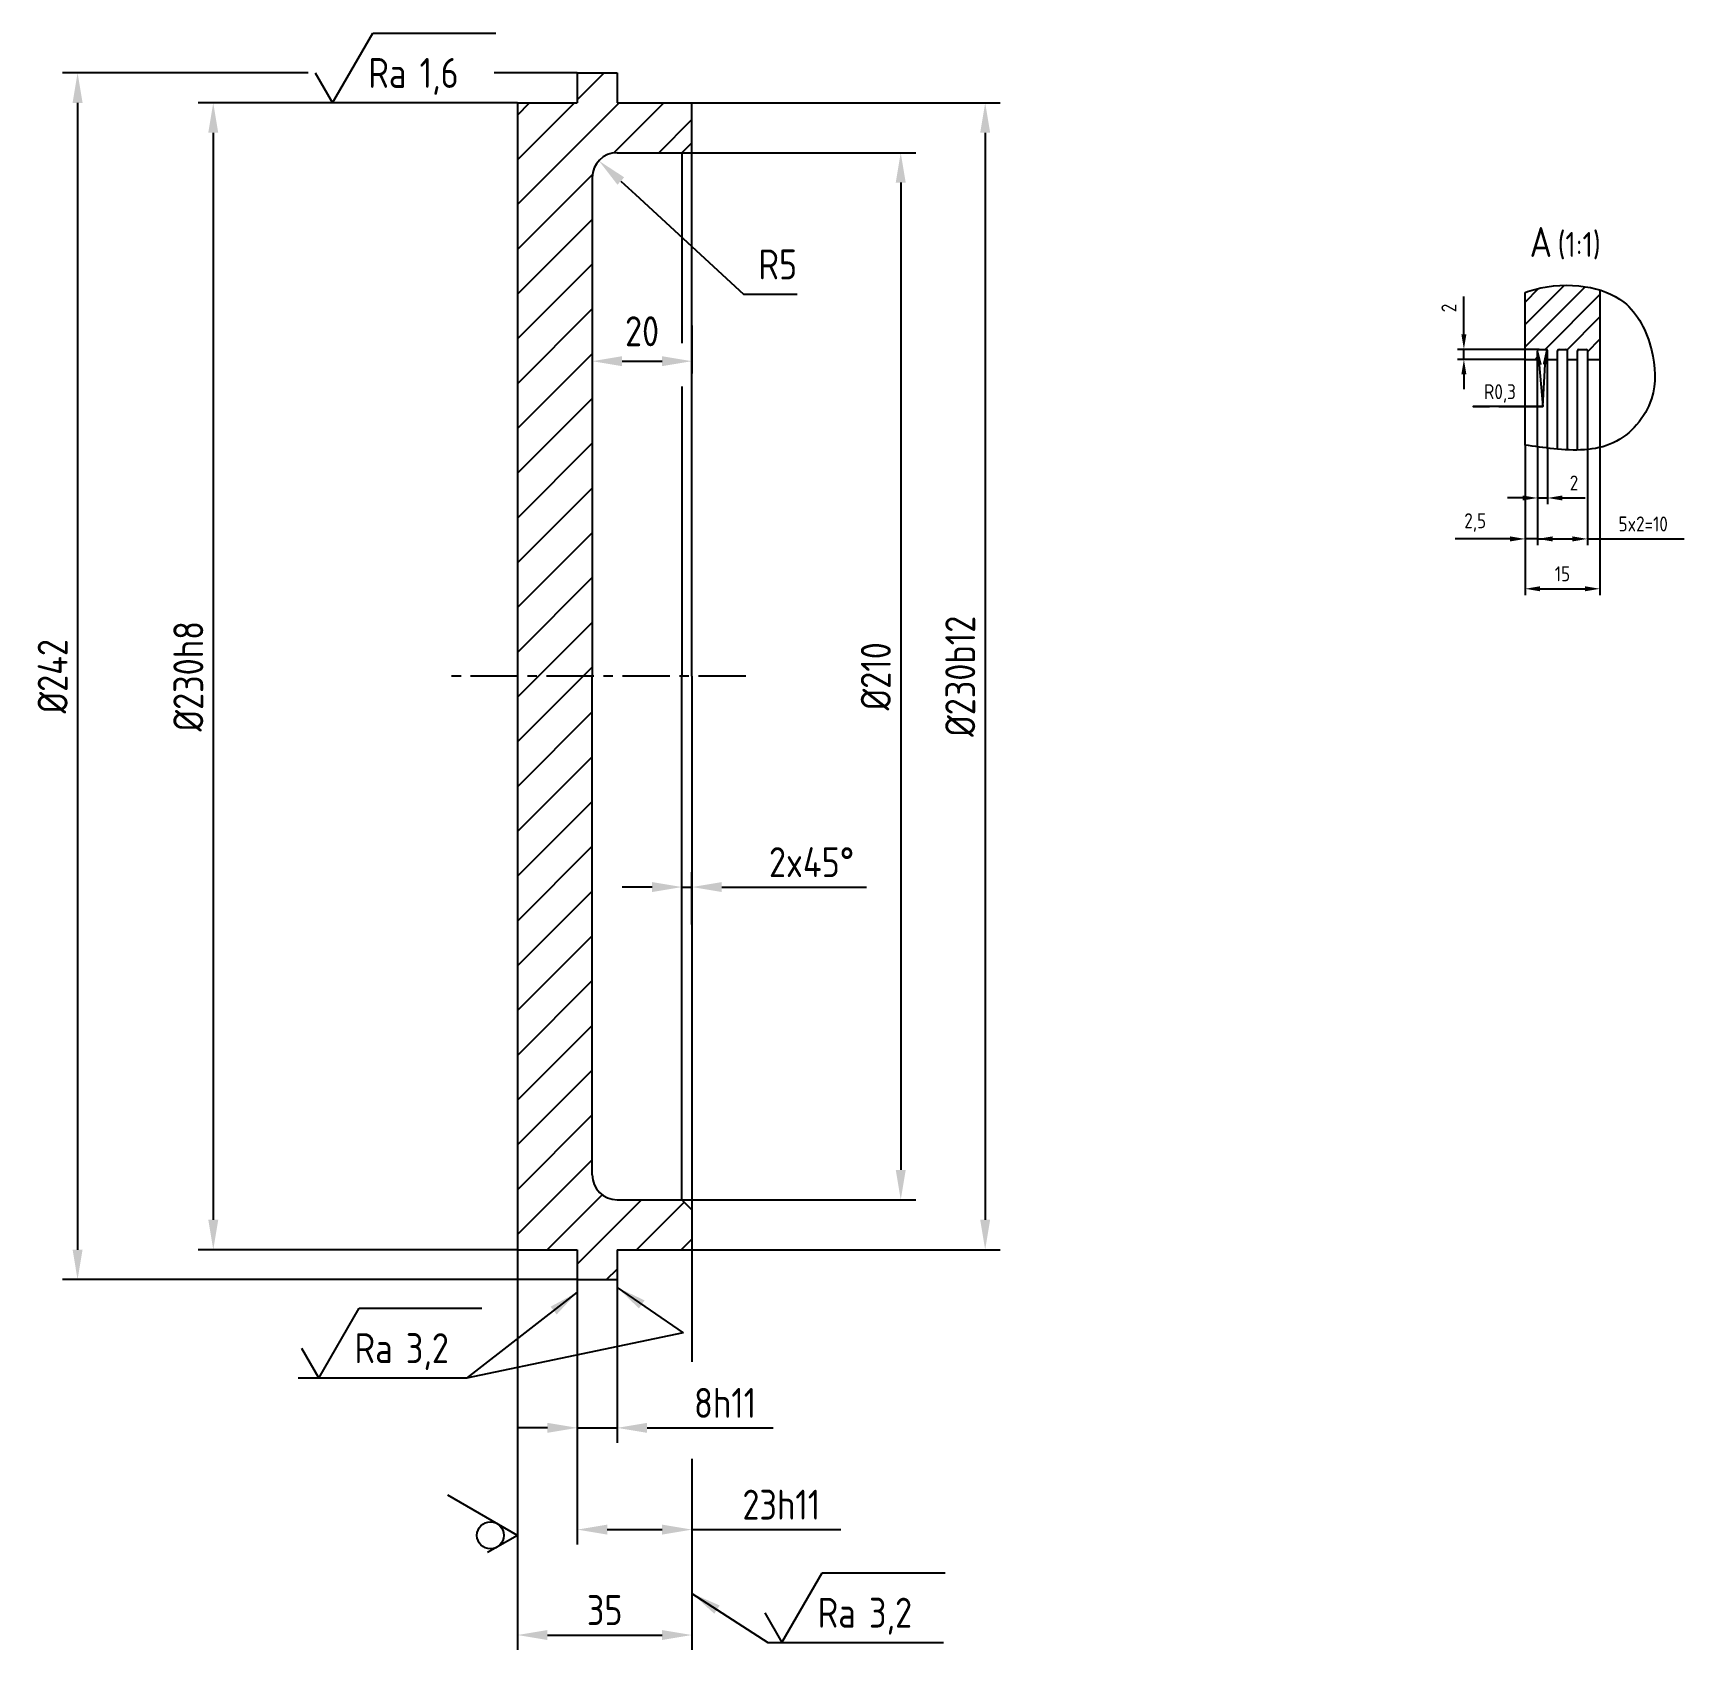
# Model space of a CAD drawing. Header units: millimetres. Extents: x 1318 to 1649, y 1358 to 1683.
import ezdxf
from ezdxf.enums import TextEntityAlignment as Align

# ---------------------------------------------------------------- set-up
doc = ezdxf.new("R2010")
doc.units = ezdxf.units.MM
doc.linetypes.add('CENTER', pattern=[50.8, 31.75, -6.35, 6.35, -6.35])
for name, color, linetype in [('Bord', 1, 'Continuous'), ('Cen', 5, 'CENTER'), ('Cont', 6, 'Continuous'), ('Dim', 7, 'Continuous'), ('Hatch', 2, 'Continuous'), ('Text', 3, 'Continuous'), ('Textb', 6, 'Continuous'), ('Vporti', 7, 'Continuous')]:
    doc.layers.add(name, color=color, linetype=linetype)
doc.layers.get('Vporti').off()
doc.styles.add('Style1', font='romans.shx', dxfattribs={"width": 0.8})
doc.dimstyles.new('Dia_2', dxfattribs={"dimscale": 2, "dimtxt": 3, "dimasz": 3, "dimexe": 1.25, "dimexo": 0.625, "dimgap": 1.5, "dimtad": 1, "dimtoh": 1, "dimdec": 0, "dimtxsty": 'Style1', "dimcen": 2.5, "dimse1": 1, "dimclrt": 3, "dimadec": 0, "dimazin": 0, "dimtfac": 1, "dimtdec": 0, "dimtmove": 0, "dimatfit": 2, "dimfxl": 1, "dimarcsym": 0})
doc.dimstyles.new('Lin', dxfattribs={"dimtxt": 3, "dimasz": 3, "dimexe": 1.25, "dimexo": 0, "dimgap": 1.5, "dimtad": 1, "dimtxsty": 'Style1', "dimcen": 2.5, "dimclrt": 3, "dimadec": 0, "dimazin": 0, "dimtfac": 1, "dimtmove": 0, "dimatfit": 3, "dimldrblk": 'DOT', "dimfxl": 1, "dimarcsym": 0})
doc.dimstyles.new('LIN_2', dxfattribs={"dimscale": 0.5, "dimtxt": 3, "dimasz": 3, "dimexe": 1.5, "dimexo": 0, "dimgap": 1, "dimtad": 1, "dimdec": 0, "dimzin": 0, "dimdsep": 46, "dimtxsty": 'Style1', "dimcen": 0, "dimclrt": 3, "dimadec": 0, "dimazin": 0, "dimtfac": 1, "dimtdec": 0, "dimtix": 1, "dimtmove": 0, "dimatfit": 3, "dimfxl": 1, "dimtolj": 1, "dimtzin": 12, "dimarcsym": 0})

# ---------------------------------------------------------------- blocks, each defined once
blk = doc.blocks.new('*D11')
at = {"layer": 'Dim', "color": 0, "lineweight": -2, "transparency": 16777216}
for p, q in [((1631.95, 1599.58), (1631.95, 1570)), ((1616.95, 1581.25), (1616.95, 1570)), ((1619.95, 1571.25), (1628.95, 1571.25))]:
    blk.add_line(p, q, dxfattribs=at)
at = {"layer": 'Dim', "color": 0, "transparency": 16777216}
for points in [[(1619.95, 1571.75), (1619.95, 1570.75), (1616.95, 1571.25)], [(1628.95, 1571.75), (1628.95, 1570.75), (1631.95, 1571.25)]]:
    blk.add_solid(points, dxfattribs=at)
at = {"layer": 'Dim', "color": 3, "transparency": 16777216, "insert": (1624.45, 1574.25), "char_height": 3, "attachment_point": 5, "style": 'Style1'}
blk.add_mtext('15', dxfattribs=at)
blk = doc.blocks.new('_Dot')
at = {"color": 0, "linetype": 'ByBlock', "lineweight": -2}
blk.add_line((-0.5, 0), (-1, 0), dxfattribs=at)
at = {"color": 0, "linetype": 'ByBlock', "const_width": 0.5}
blk.add_lwpolyline([(-0.25, 0, 1), (0.25, 0, 1)], format="xyb", close=True, dxfattribs=at)
blk = doc.blocks.new('*D12')
at = {"layer": 'Dim', "color": 0, "lineweight": -2, "transparency": 16777216}
for p, q in [((1616.95, 1600.08), (1616.95, 1580)), ((1619.45, 1589.47), (1619.45, 1580)), ((1613.95, 1581.25), (1602.93, 1581.25)), ((1619.45, 1581.25), (1616.95, 1581.25)), ((1619.45, 1581.25), (1622.45, 1581.25))]:
    blk.add_line(p, q, dxfattribs=at)
at = {"layer": 'Dim', "color": 0, "transparency": 16777216}
blk.add_solid([(1613.95, 1581.75), (1613.95, 1580.75), (1616.95, 1581.25)], dxfattribs=at)
at = {"layer": 'Dim', "color": 3, "transparency": 16777216, "insert": (1606.94, 1584.54), "char_height": 3, "attachment_point": 5, "style": 'Style1'}
blk.add_mtext('2,5', dxfattribs=at)
blk = doc.blocks.new('_None')
blk = doc.blocks.new('*D13')
at = {"layer": 'Dim', "color": 0, "lineweight": -2, "transparency": 16777216}
for p, q in [((1629.45, 1599.18), (1629.45, 1580)), ((1619.45, 1589.47), (1619.45, 1580)), ((1622.45, 1581.25), (1626.45, 1581.25)), ((1629.45, 1581.25), (1648.83, 1581.25))]:
    blk.add_line(p, q, dxfattribs=at)
at = {"layer": 'Dim', "color": 0, "transparency": 16777216}
for points in [[(1622.45, 1581.75), (1622.45, 1580.75), (1619.45, 1581.25)], [(1626.45, 1581.75), (1626.45, 1580.75), (1629.45, 1581.25)]]:
    blk.add_solid(points, dxfattribs=at)
at = {"layer": 'Dim', "color": 3, "transparency": 16777216, "insert": (1640.64, 1584.25), "char_height": 3, "attachment_point": 5, "style": 'Style1'}
blk.add_mtext('5x2=10', dxfattribs=at)
blk = doc.blocks.new('*D10')
at = {"layer": 'Dim', "color": 0, "lineweight": -2, "transparency": 16777216}
for p, q in [((1604.67, 1622.26), (1604.67, 1629.86)), ((1619.75, 1619.26), (1603.42, 1619.26)), ((1616.95, 1617.26), (1603.42, 1617.26)), ((1604.67, 1617.26), (1604.67, 1619.26)), ((1604.67, 1614.26), (1604.67, 1611.26))]:
    blk.add_line(p, q, dxfattribs=at)
at = {"layer": 'Dim', "color": 0, "transparency": 16777216}
for points in [[(1604.17, 1622.26), (1605.17, 1622.26), (1604.67, 1619.26)], [(1604.17, 1614.26), (1605.17, 1614.26), (1604.67, 1617.26)]]:
    blk.add_solid(points, dxfattribs=at)
at = {"layer": 'Dim', "color": 3, "transparency": 16777216, "insert": (1601.67, 1627.56), "char_height": 3, "attachment_point": 5, "rotation": 90, "style": 'Style1'}
blk.add_mtext('2', dxfattribs=at)
blk = doc.blocks.new('ZNAK01')
at = {"layer": 'Textb', "style": 'Style1', "width": 0.8}
blk.add_attdef('А', text='', height=6, dxfattribs=at).set_placement((3.95, -0.02), align=Align.RIGHT)
blk.add_attdef('SC(1)', (5.07, -0.02), '', height=5, dxfattribs=at)
blk = doc.blocks.new('*D14')
at = {"layer": 'Dim', "color": 0, "lineweight": -2, "transparency": 16777216}
for p, q in [((1426.81, 1432.7), (1426.81, 1399.98)), ((1434.81, 1432.7), (1434.81, 1399.98)), ((1420.81, 1402.98), (1414.81, 1402.98)), ((1426.81, 1402.98), (1434.81, 1402.98)), ((1440.81, 1402.98), (1466.13, 1402.98))]:
    blk.add_line(p, q, dxfattribs=at)
at = {"layer": 'Dim', "color": 0, "transparency": 16777216}
for points in [[(1420.81, 1403.98), (1420.81, 1401.98), (1426.81, 1402.98)], [(1440.81, 1403.98), (1440.81, 1401.98), (1434.81, 1402.98)]]:
    blk.add_solid(points, dxfattribs=at)
at = {"layer": 'Dim', "color": 3, "transparency": 16777216, "insert": (1456.47, 1407.98), "char_height": 6, "attachment_point": 5, "style": 'Style1'}
blk.add_mtext('\\A1;8h11', dxfattribs=at)
blk = doc.blocks.new('*D15')
at = {"layer": 'Dim', "color": 0, "lineweight": -2, "transparency": 16777216}
for p, q in [((1426.81, 1412.79), (1426.81, 1379.57)), ((1449.81, 1396.76), (1449.81, 1379.57)), ((1432.81, 1382.57), (1443.81, 1382.57)), ((1449.81, 1382.57), (1479.69, 1382.57))]:
    blk.add_line(p, q, dxfattribs=at)
at = {"layer": 'Dim', "color": 0, "transparency": 16777216}
for points in [[(1432.81, 1383.57), (1432.81, 1381.57), (1426.81, 1382.57)], [(1443.81, 1383.57), (1443.81, 1381.57), (1449.81, 1382.57)]]:
    blk.add_solid(points, dxfattribs=at)
at = {"layer": 'Dim', "color": 3, "transparency": 16777216, "insert": (1467.75, 1387.57), "char_height": 6, "attachment_point": 5, "style": 'Style1'}
blk.add_mtext('\\A1;23h11', dxfattribs=at)
blk = doc.blocks.new('*D16')
at = {"layer": 'Dim', "color": 0, "lineweight": -2, "transparency": 16777216}
for p, q in [((1414.81, 1438.7), (1414.81, 1358.43)), ((1449.81, 1392.88), (1449.81, 1358.43)), ((1420.81, 1361.43), (1443.81, 1361.43))]:
    blk.add_line(p, q, dxfattribs=at)
at = {"layer": 'Dim', "color": 0, "transparency": 16777216}
for points in [[(1420.81, 1362.43), (1420.81, 1360.43), (1414.81, 1361.43)], [(1443.81, 1362.43), (1443.81, 1360.43), (1449.81, 1361.43)]]:
    blk.add_solid(points, dxfattribs=at)
at = {"layer": 'Dim', "color": 3, "transparency": 16777216, "insert": (1432.31, 1366.43), "char_height": 6, "attachment_point": 5, "style": 'Style1'}
blk.add_mtext('\\A1;35', dxfattribs=at)
blk = doc.blocks.new('sherISO_09')
at = {"layer": 'Text'}
for q in [(4.04, 7), (-1.73, 3)]:
    blk.add_line((0, 0), q, dxfattribs=at)
blk.add_circle((0, 2.71), 1.35, dxfattribs=at)
blk = doc.blocks.new('sherISO_01')
at = {"layer": 'Text'}
blk.add_line((4.04, 7), (16.36, 7), dxfattribs=at)
blk.add_lwpolyline([(-1.73, 3), (0, 0), (4.04, 7)], dxfattribs=at)
at = {"layer": 'Text', "style": 'Style1', "width": 0.8}
blk.add_text('Ra', height=3, dxfattribs=at).set_placement((3.58, 1.5))
blk.add_attdef('12,5', (8.73, 1.5), '', height=3, dxfattribs=at)
blk = doc.blocks.new('*D17')
at = {"layer": 'Dim', "color": 0, "lineweight": -2, "transparency": 16777216}
for p, q in [((1447.81, 1658.7), (1494.7, 1658.7)), ((1491.7, 1652.7), (1491.7, 1454.71)), ((1447.81, 1448.71), (1494.7, 1448.71))]:
    blk.add_line(p, q, dxfattribs=at)
at = {"layer": 'Dim', "color": 0, "transparency": 16777216}
for points in [[(1490.7, 1652.7), (1492.7, 1652.7), (1491.7, 1658.7)], [(1490.7, 1454.71), (1492.7, 1454.71), (1491.7, 1448.71)]]:
    blk.add_solid(points, dxfattribs=at)
at = {"layer": 'Dim', "color": 3, "transparency": 16777216, "insert": (1486.7, 1553.7), "char_height": 6, "attachment_point": 5, "rotation": 90, "style": 'Style1'}
blk.add_mtext('\\A1;%%c210', dxfattribs=at)
blk = doc.blocks.new('*D18')
at = {"layer": 'Dim', "color": 0, "lineweight": -2, "transparency": 16777216}
for p, q in [((1449.81, 1668.7), (1511.64, 1668.7)), ((1508.64, 1662.7), (1508.64, 1444.7)), ((1449.81, 1438.7), (1511.64, 1438.7))]:
    blk.add_line(p, q, dxfattribs=at)
at = {"layer": 'Dim', "color": 0, "transparency": 16777216}
for points in [[(1507.64, 1662.7), (1509.64, 1662.7), (1508.64, 1668.7)], [(1507.64, 1444.7), (1509.64, 1444.7), (1508.64, 1438.7)]]:
    blk.add_solid(points, dxfattribs=at)
at = {"layer": 'Dim', "color": 3, "transparency": 16777216, "insert": (1503.64, 1553.7), "char_height": 6, "attachment_point": 5, "rotation": 90, "style": 'Style1'}
blk.add_mtext('\\A1;%%c230b12', dxfattribs=at)
blk = doc.blocks.new('*D20')
at = {"layer": 'Dim', "color": 0, "lineweight": -2, "transparency": 16777216}
for p, q in [((1414.81, 1668.7), (1350.79, 1668.7)), ((1353.79, 1662.7), (1353.79, 1444.7)), ((1414.81, 1438.7), (1350.79, 1438.7))]:
    blk.add_line(p, q, dxfattribs=at)
at = {"layer": 'Dim', "color": 0, "transparency": 16777216}
for points in [[(1352.79, 1662.7), (1354.79, 1662.7), (1353.79, 1668.7)], [(1352.79, 1444.7), (1354.79, 1444.7), (1353.79, 1438.7)]]:
    blk.add_solid(points, dxfattribs=at)
at = {"layer": 'Dim', "color": 3, "transparency": 16777216, "insert": (1348.79, 1553.7), "char_height": 6, "attachment_point": 5, "rotation": 90, "style": 'Style1'}
blk.add_mtext('\\A1;%%c230h8', dxfattribs=at)
blk = doc.blocks.new('*D19')
at = {"layer": 'Dim', "color": 0, "lineweight": -2, "transparency": 16777216}
for p, q in [((1372.81, 1674.7), (1323.57, 1674.7)), ((1326.57, 1668.7), (1326.57, 1438.7)), ((1343.32, 1432.7), (1323.57, 1432.7))]:
    blk.add_line(p, q, dxfattribs=at)
at = {"layer": 'Dim', "color": 0, "transparency": 16777216}
for points in [[(1325.57, 1668.7), (1327.57, 1668.7), (1326.57, 1674.7)], [(1325.57, 1438.7), (1327.57, 1438.7), (1326.57, 1432.7)]]:
    blk.add_solid(points, dxfattribs=at)
at = {"layer": 'Dim', "color": 3, "transparency": 16777216, "insert": (1321.57, 1553.7), "char_height": 6, "attachment_point": 5, "rotation": 90, "style": 'Style1'}
blk.add_mtext('\\A1;%%c242', dxfattribs=at)
blk = doc.blocks.new('*D21')
at = {"layer": 'Dim', "color": 0, "lineweight": -2, "transparency": 16777216}
for p, q in [((1447.81, 1503.95), (1447.81, 1514.43)), ((1449.81, 1503.95), (1449.81, 1514.43)), ((1441.81, 1511.43), (1435.81, 1511.43)), ((1447.81, 1511.43), (1449.81, 1511.43)), ((1455.81, 1511.43), (1484.83, 1511.43))]:
    blk.add_line(p, q, dxfattribs=at)
at = {"layer": 'Dim', "color": 0, "transparency": 16777216}
for points in [[(1441.81, 1512.43), (1441.81, 1510.43), (1447.81, 1511.43)], [(1455.81, 1512.43), (1455.81, 1510.43), (1449.81, 1511.43)]]:
    blk.add_solid(points, dxfattribs=at)
at = {"layer": 'Dim', "color": 3, "transparency": 16777216, "insert": (1473.8, 1516.43), "char_height": 6, "attachment_point": 5, "style": 'Style1'}
blk.add_mtext('\\A1;2x45°', dxfattribs=at)
blk = doc.blocks.new('*D22')
at = {"layer": 'Dim', "color": 0, "lineweight": -2, "transparency": 16777216}
for p, q in [((1435.55, 1653.02), (1438.49, 1650.31)), ((1438.49, 1650.31), (1460.15, 1630.3)), ((1460.15, 1630.3), (1470.92, 1630.3))]:
    blk.add_line(p, q, dxfattribs=at)
at = {"layer": 'Dim', "color": 0, "transparency": 16777216}
blk.add_solid([(1436.23, 1653.76), (1434.87, 1652.29), (1431.14, 1657.09)], dxfattribs=at)
at = {"layer": 'Dim', "color": 3, "transparency": 16777216, "insert": (1467.03, 1636.3), "char_height": 6, "attachment_point": 5, "style": 'Style1'}
blk.add_mtext('R5', dxfattribs=at)
blk = doc.blocks.new('*D23')
at = {"layer": 'Dim', "color": 0, "linetype": 'ByBlock', "lineweight": -2, "transparency": 16777216}
for p, q in [((1449.81, 1624.03), (1449.81, 1614.39)), ((1435.81, 1616.89), (1443.81, 1616.89))]:
    blk.add_line(p, q, dxfattribs=at)
at = {"layer": 'Dim', "color": 0, "transparency": 16777216}
for points in [[(1435.81, 1617.89), (1435.81, 1615.89), (1429.81, 1616.89)], [(1443.81, 1617.89), (1443.81, 1615.89), (1449.81, 1616.89)]]:
    blk.add_solid(points, dxfattribs=at)
at = {"layer": 'Dim', "color": 3, "transparency": 16777216, "insert": (1439.81, 1622.89), "char_height": 6, "attachment_point": 5, "style": 'Style1'}
blk.add_mtext('20', dxfattribs=at)

msp = doc.modelspace()

# ---------------------------------------------------------------- hatches: boundary and pattern name
at = {"layer": 'Hatch'}
h = msp.add_hatch(dxfattribs=at)
h.set_pattern_fill('ANSI31', color=256, scale=2)
h.paths.add_polyline_path([(1449.808, 1668.701), (1434.813, 1668.701), (1434.813, 1674.701), (1426.813, 1674.701), (1426.813, 1668.701), (1414.813, 1668.701), (1414.813, 1553.701), (1429.813, 1553.701), (1429.813, 1653.701, -0.4142136), (1434.813, 1658.701), (1447.808, 1658.701), (1449.808, 1660.701)])
h.paths.add_polyline_path([(1429.813, 1553.701), (1414.813, 1553.701), (1414.813, 1438.701), (1426.813, 1438.701), (1426.813, 1432.701), (1434.813, 1432.701), (1434.813, 1438.701), (1449.808, 1438.701), (1449.808, 1446.706), (1447.808, 1448.706), (1434.813, 1448.706, -0.4142136), (1429.813, 1453.706)])
h = msp.add_hatch(dxfattribs=at)
h.set_pattern_fill('ANSI31', color=256, style=0)
h.set_pattern_definition([(45, (1343.2323, 1570.5334), (-2.245064, 2.245064), [])])
edge = h.paths.add_edge_path()
edge.add_spline(control_points=[(1631.954, 1631.155), (1630.995, 1631.449), (1626.602, 1632.428), (1621.444, 1632.151), (1617.59, 1630.907), (1616.954, 1630.677)], knot_values=[20.1465152, 20.1465152, 20.1465152, 20.1465152, 23.0935881, 33.2381025, 35.2679193, 35.2679193, 35.2679193, 35.2679193], degree=3, periodic=0)
edge.add_line((1616.954, 1630.677), (1616.954, 1617.262))
edge.add_line((1616.954, 1617.262), (1619.454, 1617.262))
edge.add_line((1619.454, 1617.262), (1619.454, 1618.962))
edge.add_arc((1619.754, 1618.962), 0.3, 90, 180, ccw=False)
edge.add_line((1619.754, 1619.262), (1621.154, 1619.262))
edge.add_arc((1621.154, 1618.962), 0.3, 0, 90, ccw=False)
edge.add_line((1621.454, 1618.962), (1621.454, 1617.262))
edge.add_line((1621.454, 1617.262), (1623.454, 1617.262))
edge.add_line((1623.454, 1617.262), (1623.454, 1618.962))
edge.add_arc((1623.754, 1618.962), 0.3, 90, 180, ccw=False)
edge.add_line((1623.754, 1619.262), (1625.154, 1619.262))
edge.add_arc((1625.154, 1618.962), 0.3, 0, 90, ccw=False)
edge.add_line((1625.454, 1618.962), (1625.454, 1617.262))
edge.add_line((1625.454, 1617.262), (1627.454, 1617.262))
edge.add_line((1627.454, 1617.262), (1627.454, 1618.962))
edge.add_arc((1627.754, 1618.962), 0.3, 90, 180, ccw=False)
edge.add_line((1627.754, 1619.262), (1629.154, 1619.262))
edge.add_arc((1629.154, 1618.962), 0.3, 0, 90, ccw=False)
edge.add_line((1629.454, 1618.962), (1629.454, 1617.262))
edge.add_line((1629.454, 1617.262), (1631.954, 1617.262))
edge.add_line((1631.954, 1617.262), (1631.954, 1631.155))

# ---------------------------------------------------------------- linework, layer by layer
at = {"layer": 'Bord'}
msp.add_open_spline([(1616.954, 1630.677), (1617.59, 1630.907), (1621.444, 1632.151), (1628.437, 1632.527), (1638.28, 1629.187), (1642.939, 1619.688), (1643.53, 1608.475), (1635.164, 1598.685), (1624.786, 1598.981), (1618.845, 1599.777), (1616.954, 1600.08)], degree=3, knots=[20.1465152, 20.1465152, 20.1465152, 20.1465152, 22.176332, 32.3208464, 40.6447347, 51.7167542, 61.5386293, 73.2151384, 85.2190904, 90.9248024, 90.9248024, 90.9248024, 90.9248024], dxfattribs=at)
at = {"layer": 'Cen', "ltscale": 0.3}
msp.add_line((1460.637, 1553.701), (1399.832, 1553.701), dxfattribs=at)
at = {"layer": 'Cont'}
for p, q in [((1426.813, 1674.701), (1426.813, 1668.701)), ((1426.813, 1674.701), (1434.813, 1674.701)), ((1434.813, 1674.701), (1434.813, 1668.701)), ((1414.813, 1668.701), (1414.813, 1553.701)), ((1414.813, 1668.701), (1426.813, 1668.701)), ((1434.813, 1668.701), (1449.808, 1668.701)), ((1444.813, 1668.701), (1444.813, 1668.701)), ((1449.808, 1553.701), (1449.808, 1668.701)), ((1447.808, 1658.701), (1449.808, 1660.701)), ((1434.813, 1658.701), (1447.808, 1658.701)), ((1447.808, 1658.701), (1447.808, 1620.477)), ((1429.813, 1653.701), (1429.813, 1553.701)), ((1616.954, 1600.08), (1616.954, 1630.677)), ((1631.954, 1631.155), (1631.954, 1599.58)), ((1616.954, 1617.262), (1619.454, 1617.262)), ((1619.454, 1599.71), (1619.454, 1618.962)), ((1619.754, 1619.262), (1621.154, 1619.262)), ((1621.454, 1599.461), (1621.454, 1618.962)), ((1621.454, 1617.262), (1623.454, 1617.262)), ((1623.454, 1599.258), (1623.454, 1618.962)), ((1623.754, 1619.262), (1625.154, 1619.262)), ((1625.454, 1599.117), (1625.454, 1618.962)), ((1625.454, 1617.262), (1627.454, 1617.262)), ((1627.454, 1599.075), (1627.454, 1618.962)), ((1627.754, 1619.262), (1629.154, 1619.262)), ((1629.454, 1618.962), (1629.454, 1599.176)), ((1629.454, 1617.262), (1631.954, 1617.262)), ((1447.808, 1611.788), (1447.808, 1553.701)), ((1414.813, 1553.701), (1414.813, 1438.701)), ((1429.813, 1453.706), (1429.813, 1553.701)), ((1447.808, 1448.706), (1447.808, 1553.701)), ((1449.808, 1553.701), (1449.808, 1438.701)), ((1434.813, 1448.706), (1447.808, 1448.706)), ((1447.808, 1448.706), (1449.808, 1446.706)), ((1414.813, 1438.701), (1426.813, 1438.701)), ((1426.813, 1438.701), (1426.813, 1432.701)), ((1434.813, 1438.701), (1434.813, 1432.701)), ((1434.813, 1438.701), (1449.808, 1438.701)), ((1426.813, 1432.701), (1434.813, 1432.701))]:
    msp.add_line(p, q, dxfattribs=at)
for centre, radius, start, end in [((1434.813, 1653.701), 5, 90, 180), ((1619.754, 1618.962), 0.3, 90, 180), ((1621.154, 1618.962), 0.3, 0, 90), ((1623.754, 1618.962), 0.3, 90, 180), ((1625.154, 1618.962), 0.3, 0, 90), ((1627.754, 1618.962), 0.3, 90, 180), ((1629.154, 1618.962), 0.3, 0, 90), ((1434.813, 1453.706), 5, 180, 270)]:
    msp.add_arc(centre, radius, start, end, dxfattribs=at)
at = {"layer": 'Dim'}
for p, q in [((1426.813, 1674.701), (1410.13, 1674.701)), ((1620.514, 1607.787), (1621, 1616.266)), ((1611.7, 1607.787), (1620.514, 1607.787)), ((1619.454, 1599.71), (1619.454, 1588.21)), ((1621.454, 1599.461), (1621.454, 1588.21)), ((1616.454, 1589.46), (1613.454, 1589.46)), ((1619.454, 1589.46), (1621.454, 1589.46)), ((1624.454, 1589.46), (1629.026, 1589.46)), ((1449.808, 1438.701), (1449.808, 1416.223)), ((1426.813, 1432.701), (1331.105, 1432.701))]:
    msp.add_line(p, q, dxfattribs=at)
msp.add_lwpolyline([(1619.797, 1616.185), (1620.514, 1607.787), (1606.519, 1607.787), (1609.787, 1607.787)], dxfattribs=at)
for points in [[(1619.299, 1616.142), (1619.542, 1619.174), (1620.295, 1616.227)], [(1620.5, 1616.295), (1621.499, 1616.238), (1621.171, 1619.261)], [(1616.454, 1589.96), (1616.454, 1588.96), (1619.454, 1589.46)], [(1624.454, 1589.96), (1624.454, 1588.96), (1621.454, 1589.46)]]:
    msp.add_solid(points, dxfattribs=at)

# ---------------------------------------------------------------- block references
msp.add_blockref('ZNAK01', (1618.41, 1637.821), dxfattribs=at).add_auto_attribs({'А': 'А', 'SC(1)': '(1:1)'})
at = {"layer": 'Dim', "xscale": 2, "yscale": 2, "zscale": 2}
for p in [(1374.961, 1412.962), (1467.869, 1359.911)]:
    msp.add_blockref('sherISO_01', p, dxfattribs=at).add_auto_attribs({'12,5': '3,2'})
at = {"layer": 'Dim', "xscale": 2, "yscale": 2, "zscale": 2, "rotation": 90}
msp.add_blockref('sherISO_09', (1414.813, 1381.416), dxfattribs=at)
at = {"layer": 'Vporti', "xscale": 2, "yscale": 2, "zscale": 2}
msp.add_blockref('sherISO_01', (1377.725, 1668.701), dxfattribs=at).add_auto_attribs({'12,5': '1,6'})

# ---------------------------------------------------------------- texts
at = {"layer": 'Dim', "color": 3, "char_height": 3, "attachment_point": 5, "style": 'Style1'}
for s, insert in [('R0,3', (1611.909, 1610.423)), ('2', (1626.759, 1592.46))]:
    msp.add_mtext(s, dxfattribs=dict(at, insert=insert))

# ---------------------------------------------------------------- dimensions: what is measured, and where the dimension line sits
at = {"layer": 'Dim'}
for base, p1, p2, text, picture, middle in [((1326.568, 1432.701), (1372.805, 1674.701), (1343.319, 1432.701), '%%c<>', '*D19', (1321.568, 1553.701)), ((1353.79, 1438.701), (1414.813, 1668.701), (1414.813, 1438.701), '%%c<>h8', '*D20', (1348.79, 1553.701)), ((1508.641, 1438.701), (1449.808, 1668.701), (1449.808, 1438.701), '%%c<>b12', '*D18', (1503.641, 1553.701)), ((1491.7, 1448.706), (1447.808, 1658.701), (1447.808, 1448.706), '%%c<>', '*D17', (1486.7, 1553.703))]:
    dim = msp.add_linear_dim(base=base, p1=p1, p2=p2, angle=90, text=text, dimstyle='LIN_2', override={"dimscale": 2}, dxfattribs=at)
    dim.commit()
    dim.dimension.update_dxf_attribs({"geometry": picture, "text_midpoint": middle})
dim = msp.add_radius_dim(center=(1434.813, 1653.701), mpoint=(1438.486, 1650.309), dimstyle='Dia_2', dxfattribs=at)
dim.commit()
dim.dimension.update_dxf_attribs({"geometry": '*D22', "text_midpoint": (1467.035, 1630.301), "dimtype": 164})
dim = msp.add_linear_dim(base=(1604.67, 1619.262), p1=(1616.954, 1617.262), p2=(1619.754, 1619.262), angle=90, dimstyle='Lin', dxfattribs=at)
dim.commit()
dim.dimension.update_dxf_attribs({"geometry": '*D10', "text_midpoint": (1601.67, 1627.562)})
for base, p1, p2, dimstyle, override, picture, middle in [((1449.808, 1616.893), (1429.813, 1623.504), (1449.808, 1625.283), 'Dia_2', {"dimarcsym": 1}, '*D23', (1439.811, 1622.893)), ((1616.954, 1581.25), (1619.454, 1589.474), (1616.954, 1600.08), 'Lin', {"dimblk1": 'None', "dimsah": 1}, '*D12', (1606.94, 1584.536)), ((1449.808, 1361.433), (1414.813, 1438.701), (1449.808, 1392.877), 'LIN_2', {"dimscale": 2}, '*D16', (1432.311, 1366.433))]:
    dim = msp.add_linear_dim(base=base, p1=p1, p2=p2, dimstyle=dimstyle, override=override, dxfattribs=at)
    dim.commit()
    dim.dimension.update_dxf_attribs({"geometry": picture, "text_midpoint": middle})
dim = msp.add_linear_dim(base=(1631.954, 1571.254), p1=(1616.954, 1581.25), p2=(1631.954, 1599.58), dimstyle='Lin', dxfattribs=at)
dim.commit()
dim.dimension.update_dxf_attribs({"geometry": '*D11', "text_midpoint": (1624.454, 1574.254)})
dim = msp.add_linear_dim(base=(1629.454, 1581.25), p1=(1619.454, 1589.474), p2=(1629.454, 1599.176), text='5x2=<>', dimstyle='Lin', dxfattribs=at)
dim.commit()
dim.dimension.update_dxf_attribs({"geometry": '*D13', "text_midpoint": (1640.64, 1584.25)})
for base, p1, p2, text, picture, middle in [((1449.808, 1511.431), (1447.808, 1503.949), (1449.808, 1503.949), '<>x45°', '*D21', (1473.798, 1511.431)), ((1434.813, 1402.984), (1426.813, 1432.701), (1434.813, 1432.701), '<>h11', '*D14', (1456.47, 1402.984)), ((1449.808, 1382.57), (1426.813, 1412.789), (1449.808, 1396.76), '<>h11', '*D15', (1467.751, 1382.57))]:
    dim = msp.add_linear_dim(base=base, p1=p1, p2=p2, text=text, dimstyle='LIN_2', override={"dimscale": 2}, dxfattribs=at)
    dim.commit()
    dim.dimension.update_dxf_attribs({"geometry": picture, "text_midpoint": middle, "dimtype": 160})

# ---------------------------------------------------------------- leaders
for points in [[(1434.813, 1431.15), (1448.024, 1422.015), (1404.559, 1412.962)], [(1426.813, 1430.164), (1404.559, 1412.962), (1370.818, 1412.962)], [(1449.808, 1369.791), (1465.038, 1359.911), (1500.307, 1359.911)]]:
    msp.add_leader(points, dimstyle='LIN_2', override={"dimscale": 2}, dxfattribs=at)

doc.saveas('drawing.dxf')
